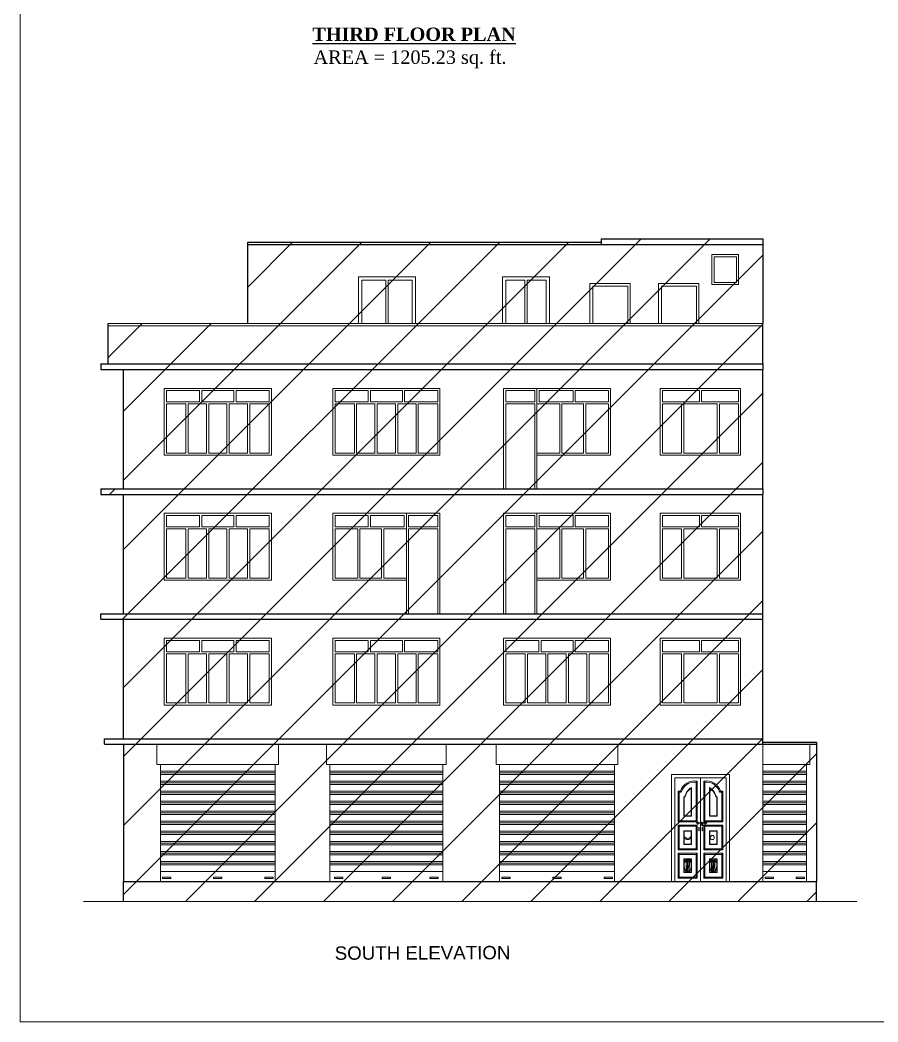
# Model space of a CAD drawing. Header units: inches. Extents: x 4069 to 291496, y -47643 to 12535.
# Drawn here: x 111241 to 112010, y -28023 to -27125 of the extents above; entities that cross this region are included whole.
import ezdxf

# ---------------------------------------------------------------- set-up
doc = ezdxf.new("R2010")
doc.units = ezdxf.units.IN
doc.header["$LTSCALE"] = 5
doc.header["$MEASUREMENT"] = 0
for name, color, linetype, lineweight in [('A-WALL', 7, 'Continuous', 9), ('DOOR', 62, 'Continuous', 0), ('ele1', 21, 'Continuous', 20), ('Railing', 43, 'Continuous', 18), ('win', 5, 'Continuous', 18)]:
    doc.layers.add(name, color=color, linetype=linetype, lineweight=lineweight)
for name, color, linetype in [('column', 4, 'Continuous'), ('TEXT', 6, 'Continuous'), ('WALL', 7, 'Continuous')]:
    doc.layers.add(name, color=color, linetype=linetype)
doc.styles.add('DIMTEXT', font='arial.ttf', dxfattribs={"height": 8})
doc.styles.add('ordinary', font='times.ttf')

msp = doc.modelspace()

# ---------------------------------------------------------------- hatches: boundary and pattern name
at = {"layer": 'WALL', "linetype": 'ByBlock', "ltscale": 5, "true_color": 0xf8991e}
h = msp.add_hatch(dxfattribs=at)
h.set_pattern_fill('ANSI31', color=30, scale=350)
h.set_pattern_definition([(45, (104858.308, -23741.887), (-30.93592, 30.93592), [])])
h.paths.add_polyline_path([(111333.65665, -27914.85312), (111333.65665, -27773.85312), (111316.62223, -27773.85312), (111316.62223, -27768.85312), (111333.65665, -27768.85312), (111333.65665, -27661.85312), (111313.21534, -27661.85312), (111313.21534, -27656.85312), (111333.65665, -27656.85312), (111333.65665, -27549.85312), (111313.21534, -27549.85312), (111313.21534, -27544.85312), (111333.65665, -27544.85312), (111333.65665, -27437.85312), (111313.21534, -27437.85312), (111313.21534, -27432.85312), (111320.02911, -27432.85312), (111320.02911, -27396.85312), (111444.94818, -27396.85312), (111444.94818, -27323.85312), (111761.98679, -27323.85312), (111761.98679, -27320.85312), (111906.65665, -27320.85312), (111906.65665, -27771.85312), (111954.65665, -27771.85312), (111954.65665, -27914.85312)])

# ---------------------------------------------------------------- linework, layer by layer
at = {"layer": 'A-WALL', "color": 1, "ltscale": 5}
for p, q in [((111363.65665, -27791.85312), (111363.65665, -27773.85312)), ((111472.65665, -27791.85312), (111472.65665, -27773.85312)), ((111515.65665, -27791.85312), (111515.65665, -27773.85312)), ((111622.65665, -27791.85312), (111622.65665, -27773.85312)), ((111667.65665, -27791.85312), (111667.65665, -27773.85312)), ((111776.65665, -27791.85312), (111776.65665, -27773.85312)), ((111906.65665, -27791.85312), (111906.65665, -27773.85312)), ((111948.65665, -27791.85312), (111948.65665, -27773.85312)), ((111363.65665, -27791.85312), (111472.65665, -27791.85312)), ((111366.65665, -27791.85312), (111366.65665, -27896.85312)), ((111469.65665, -27791.85312), (111469.65665, -27896.85312)), ((111515.65665, -27791.85312), (111622.65665, -27791.85312)), ((111518.65665, -27791.85312), (111518.65665, -27896.85312)), ((111518.65665, -27791.85312), (111518.65665, -27896.85312)), ((111619.65665, -27791.85312), (111619.65665, -27896.85312)), ((111619.65665, -27791.85312), (111619.65665, -27896.85312)), ((111667.65665, -27791.85312), (111776.65665, -27791.85312)), ((111670.65665, -27791.85312), (111670.65665, -27896.85312)), ((111670.65665, -27791.85312), (111670.65665, -27896.85312)), ((111773.65665, -27791.85312), (111773.65665, -27896.85312)), ((111773.65665, -27791.85312), (111773.65665, -27896.85312)), ((111906.65665, -27791.85312), (111948.65665, -27791.85312)), ((111906.65665, -27896.85312), (111906.65665, -27791.85312)), ((111945.65665, -27791.85312), (111945.65665, -27896.85312)), ((111366.65665, -27797.85312), (111469.65665, -27797.85312)), ((111366.65665, -27799.35312), (111469.65665, -27799.35312)), ((111366.65665, -27800.85312), (111469.65665, -27800.85312)), ((111518.65665, -27797.85312), (111619.65665, -27797.85312)), ((111518.65665, -27799.35312), (111619.65665, -27799.35312)), ((111518.65665, -27800.85312), (111619.65665, -27800.85312)), ((111670.65665, -27797.85312), (111773.65665, -27797.85312)), ((111670.65665, -27799.35312), (111773.65665, -27799.35312)), ((111670.65665, -27800.85312), (111773.65665, -27800.85312)), ((111906.65665, -27797.85312), (111945.65665, -27797.85312)), ((111906.65665, -27799.35312), (111945.65665, -27799.35312)), ((111906.65665, -27800.85312), (111945.65665, -27800.85312)), ((111366.65665, -27806.85312), (111469.65665, -27806.85312)), ((111366.65665, -27808.35312), (111469.65665, -27808.35312)), ((111366.65665, -27809.85312), (111469.65665, -27809.85312)), ((111518.65665, -27806.85312), (111619.65665, -27806.85312)), ((111518.65665, -27808.35312), (111619.65665, -27808.35312)), ((111518.65665, -27809.85312), (111619.65665, -27809.85312)), ((111670.65665, -27806.85312), (111773.65665, -27806.85312)), ((111670.65665, -27808.35312), (111773.65665, -27808.35312)), ((111670.65665, -27809.85312), (111773.65665, -27809.85312)), ((111906.65665, -27806.85312), (111945.65665, -27806.85312)), ((111906.65665, -27808.35312), (111945.65665, -27808.35312)), ((111906.65665, -27809.85312), (111945.65665, -27809.85312)), ((111366.65665, -27815.85312), (111469.65665, -27815.85312)), ((111366.65665, -27817.35312), (111469.65665, -27817.35312)), ((111366.65665, -27818.85312), (111469.65665, -27818.85312)), ((111518.65665, -27815.85312), (111619.65665, -27815.85312)), ((111518.65665, -27817.35312), (111619.65665, -27817.35312)), ((111518.65665, -27818.85312), (111619.65665, -27818.85312)), ((111670.65665, -27815.85312), (111773.65665, -27815.85312)), ((111670.65665, -27817.35312), (111773.65665, -27817.35312)), ((111670.65665, -27818.85312), (111773.65665, -27818.85312)), ((111906.65665, -27815.85312), (111945.65665, -27815.85312)), ((111906.65665, -27817.35312), (111945.65665, -27817.35312)), ((111906.65665, -27818.85312), (111945.65665, -27818.85312)), ((111366.65665, -27824.85312), (111469.65665, -27824.85312)), ((111366.65665, -27826.35312), (111469.65665, -27826.35312)), ((111366.65665, -27827.85312), (111469.65665, -27827.85312)), ((111518.65665, -27824.85312), (111619.65665, -27824.85312)), ((111518.65665, -27826.35312), (111619.65665, -27826.35312)), ((111518.65665, -27827.85312), (111619.65665, -27827.85312)), ((111670.65665, -27824.85312), (111773.65665, -27824.85312)), ((111670.65665, -27826.35312), (111773.65665, -27826.35312)), ((111670.65665, -27827.85312), (111773.65665, -27827.85312)), ((111906.65665, -27824.85312), (111945.65665, -27824.85312)), ((111906.65665, -27826.35312), (111945.65665, -27826.35312)), ((111906.65665, -27827.85312), (111945.65665, -27827.85312)), ((111366.65665, -27833.85312), (111469.65665, -27833.85312)), ((111366.65665, -27835.35312), (111469.65665, -27835.35312)), ((111366.65665, -27836.85312), (111469.65665, -27836.85312)), ((111518.65665, -27833.85312), (111619.65665, -27833.85312)), ((111518.65665, -27835.35312), (111619.65665, -27835.35312)), ((111518.65665, -27836.85312), (111619.65665, -27836.85312)), ((111670.65665, -27833.85312), (111773.65665, -27833.85312)), ((111670.65665, -27835.35312), (111773.65665, -27835.35312)), ((111670.65665, -27836.85312), (111773.65665, -27836.85312)), ((111906.65665, -27833.85312), (111945.65665, -27833.85312)), ((111906.65665, -27835.35312), (111945.65665, -27835.35312)), ((111906.65665, -27836.85312), (111945.65665, -27836.85312)), ((111366.65665, -27842.85312), (111469.65665, -27842.85312)), ((111366.65665, -27844.35312), (111469.65665, -27844.35312)), ((111366.65665, -27845.85312), (111469.65665, -27845.85312)), ((111518.65665, -27842.85312), (111619.65665, -27842.85312)), ((111518.65665, -27844.35312), (111619.65665, -27844.35312)), ((111518.65665, -27845.85312), (111619.65665, -27845.85312)), ((111670.65665, -27842.85312), (111773.65665, -27842.85312)), ((111670.65665, -27844.35312), (111773.65665, -27844.35312)), ((111670.65665, -27845.85312), (111773.65665, -27845.85312)), ((111906.65665, -27842.85312), (111945.65665, -27842.85312)), ((111906.65665, -27844.35312), (111945.65665, -27844.35312)), ((111906.65665, -27845.85312), (111945.65665, -27845.85312)), ((111366.65665, -27851.85312), (111469.65665, -27851.85312)), ((111366.65665, -27853.35312), (111469.65665, -27853.35312)), ((111366.65665, -27854.85312), (111469.65665, -27854.85312)), ((111518.65665, -27851.85312), (111619.65665, -27851.85312)), ((111518.65665, -27853.35312), (111619.65665, -27853.35312)), ((111518.65665, -27854.85312), (111619.65665, -27854.85312)), ((111670.65665, -27851.85312), (111773.65665, -27851.85312)), ((111670.65665, -27853.35312), (111773.65665, -27853.35312)), ((111670.65665, -27854.85312), (111773.65665, -27854.85312)), ((111906.65665, -27851.85312), (111945.65665, -27851.85312)), ((111906.65665, -27853.35312), (111945.65665, -27853.35312)), ((111906.65665, -27854.85312), (111945.65665, -27854.85312)), ((111366.65665, -27860.85312), (111469.65665, -27860.85312)), ((111366.65665, -27862.35312), (111469.65665, -27862.35312)), ((111366.65665, -27863.85312), (111469.65665, -27863.85312)), ((111518.65665, -27860.85312), (111619.65665, -27860.85312)), ((111518.65665, -27862.35312), (111619.65665, -27862.35312)), ((111518.65665, -27863.85312), (111619.65665, -27863.85312)), ((111670.65665, -27860.85312), (111773.65665, -27860.85312)), ((111670.65665, -27862.35312), (111773.65665, -27862.35312)), ((111670.65665, -27863.85312), (111773.65665, -27863.85312)), ((111906.65665, -27860.85312), (111945.65665, -27860.85312)), ((111906.65665, -27862.35312), (111945.65665, -27862.35312)), ((111906.65665, -27863.85312), (111945.65665, -27863.85312)), ((111366.65665, -27869.85312), (111469.65665, -27869.85312)), ((111366.65665, -27871.35312), (111469.65665, -27871.35312)), ((111366.65665, -27872.85312), (111469.65665, -27872.85312)), ((111518.65665, -27869.85312), (111619.65665, -27869.85312)), ((111518.65665, -27871.35312), (111619.65665, -27871.35312)), ((111518.65665, -27872.85312), (111619.65665, -27872.85312)), ((111670.65665, -27869.85312), (111773.65665, -27869.85312)), ((111670.65665, -27871.35312), (111773.65665, -27871.35312)), ((111670.65665, -27872.85312), (111773.65665, -27872.85312)), ((111906.65665, -27869.85312), (111945.65665, -27869.85312)), ((111906.65665, -27871.35312), (111945.65665, -27871.35312)), ((111906.65665, -27872.85312), (111945.65665, -27872.85312)), ((111366.65665, -27878.85312), (111469.65665, -27878.85312)), ((111366.65665, -27880.35312), (111469.65665, -27880.35312)), ((111366.65665, -27881.85312), (111469.65665, -27881.85312)), ((111518.65665, -27878.85312), (111619.65665, -27878.85312)), ((111518.65665, -27880.35312), (111619.65665, -27880.35312)), ((111518.65665, -27881.85312), (111619.65665, -27881.85312)), ((111670.65665, -27878.85312), (111773.65665, -27878.85312)), ((111670.65665, -27880.35312), (111773.65665, -27880.35312)), ((111670.65665, -27881.85312), (111773.65665, -27881.85312)), ((111906.65665, -27878.85312), (111945.65665, -27878.85312)), ((111906.65665, -27880.35312), (111945.65665, -27880.35312)), ((111906.65665, -27881.85312), (111945.65665, -27881.85312)), ((111366.65665, -27887.85312), (111469.65665, -27887.85312)), ((111518.65665, -27887.85312), (111619.65665, -27887.85312)), ((111670.65665, -27887.85312), (111773.65665, -27887.85312)), ((111906.65665, -27887.85312), (111945.65665, -27887.85312))]:
    msp.add_line(p, q, dxfattribs=at)
at = {"layer": 'A-WALL', "ltscale": 5}
for p, q in [((111906.65665, -27768.85312), (111906.65665, -27896.85312)), ((111297.65665, -27914.85312), (111990.65665, -27914.85312))]:
    msp.add_line(p, q, dxfattribs=at)
at = {"layer": 'A-WALL', "color": 1, "ltscale": 5}
for points in [[(111368.5759, -27892.92853), (111376.06283, -27892.92853), (111376.06283, -27894.2606), (111368.5759, -27894.2606)], [(111414.41318, -27892.92853), (111421.90011, -27892.92853), (111421.90011, -27894.2606), (111414.41318, -27894.2606)], [(111467.73739, -27892.92853), (111460.25046, -27892.92853), (111460.25046, -27894.2606), (111467.73739, -27894.2606)], [(111522.5759, -27892.92853), (111530.06283, -27892.92853), (111530.06283, -27894.2606), (111522.5759, -27894.2606)], [(111565.41318, -27892.92853), (111572.90011, -27892.92853), (111572.90011, -27894.2606), (111565.41318, -27894.2606)], [(111615.73739, -27892.92853), (111608.25046, -27892.92853), (111608.25046, -27894.2606), (111615.73739, -27894.2606)], [(111672.5759, -27892.92853), (111680.06283, -27892.92853), (111680.06283, -27894.2606), (111672.5759, -27894.2606)], [(111718.41318, -27892.92853), (111725.90011, -27892.92853), (111725.90011, -27894.2606), (111718.41318, -27894.2606)], [(111771.73739, -27892.92853), (111764.25046, -27892.92853), (111764.25046, -27894.2606), (111771.73739, -27894.2606)], [(111908.5759, -27892.92853), (111916.06283, -27892.92853), (111916.06283, -27894.2606), (111908.5759, -27894.2606)], [(111943.73739, -27892.92853), (111936.25046, -27892.92853), (111936.25046, -27894.2606), (111943.73739, -27894.2606)]]:
    msp.add_lwpolyline(points, close=True, dxfattribs=at)
at = {"layer": 'DOOR', "lineweight": 13}
for p, q in [((111751.6214, -27396.85312), (111751.6214, -27360.85312)), ((111751.6214, -27360.85312), (111751.6214, -27396.85312)), ((111751.6214, -27360.85312), (111787.6214, -27360.85312)), ((111787.6214, -27396.85312), (111787.6214, -27360.85312)), ((111813.1214, -27396.85312), (111813.1214, -27360.85312)), ((111813.1214, -27360.85312), (111813.1214, -27396.85312)), ((111813.1214, -27360.85312), (111849.1214, -27360.85312)), ((111849.1214, -27396.85312), (111849.1214, -27360.85312)), ((111754.1214, -27363.35312), (111754.1214, -27396.85312)), ((111754.1214, -27363.35312), (111785.6214, -27363.35312)), ((111785.6214, -27396.85312), (111785.6214, -27363.35312)), ((111815.6214, -27363.35312), (111815.6214, -27396.85312)), ((111815.6214, -27363.35312), (111847.1214, -27363.35312)), ((111847.1214, -27396.85312), (111847.1214, -27363.35312))]:
    msp.add_line(p, q, dxfattribs=at)
at = {"layer": 'DOOR'}
for p, q in [((111846.6304, -27807.69163), (111847.6304, -27806.85312)), ((111850.6304, -27803.85312), (111850.65665, -27896.85312)), ((111854.6304, -27807.69163), (111853.6304, -27806.85312)), ((111830.6304, -27815.85312), (111831.6304, -27816.85312)), ((111832.6304, -27815.85312), (111833.35548, -27816.85312)), ((111868.6304, -27815.85312), (111867.90531, -27816.85312)), ((111870.6304, -27815.85312), (111869.6304, -27816.85312)), ((111831.65665, -27842.35323), (111830.65665, -27843.35323)), ((111830.65665, -27846.35323), (111831.65665, -27847.35323)), ((111847.65665, -27843.35323), (111846.65665, -27842.35323)), ((111847.65665, -27846.35323), (111846.65665, -27847.35323)), ((111853.65665, -27843.35323), (111854.65665, -27842.35323)), ((111853.65665, -27846.35323), (111854.65665, -27847.35323)), ((111869.65665, -27842.35323), (111870.65665, -27843.35323)), ((111870.65665, -27846.35323), (111869.65665, -27847.35323)), ((111831.65665, -27867.60317), (111830.65665, -27868.60317)), ((111830.65665, -27871.60317), (111831.65665, -27872.60317)), ((111847.65665, -27868.60317), (111846.65665, -27867.60317)), ((111847.65665, -27871.60317), (111846.65665, -27872.60317)), ((111853.65665, -27868.60317), (111854.65665, -27867.60317)), ((111853.65665, -27871.60317), (111854.65665, -27872.60317)), ((111869.65665, -27867.60317), (111870.65665, -27868.60317)), ((111870.65665, -27871.60317), (111869.65665, -27872.60317)), ((111837.14144, -27879.06778), (111836.47735, -27878.69416)), ((111837.14144, -27879.06778), (111836.53754, -27879.0023)), ((111837.08744, -27878.79778), (111836.692, -27878.16609)), ((111837.08744, -27878.79778), (111836.87144, -27878.74378)), ((111837.68144, -27878.63578), (111836.92544, -27878.20378)), ((111837.57344, -27878.63578), (111836.97944, -27878.36578)), ((111837.24944, -27878.20378), (111837.03344, -27877.93378)), ((111837.35744, -27879.12178), (111837.08744, -27878.79778)), ((111837.30344, -27879.22978), (111837.08744, -27879.22978)), ((111837.46544, -27877.98778), (111837.14144, -27877.87978)), ((111837.24944, -27878.63578), (111837.14144, -27878.58178)), ((111837.46544, -27879.39178), (111837.14144, -27879.06778)), ((111837.24944, -27878.20378), (111837.41144, -27877.82578)), ((111837.24944, -27878.63578), (111837.24944, -27878.20378)), ((111837.35744, -27879.12178), (111837.24944, -27878.63578)), ((111837.46544, -27879.39178), (111837.35744, -27879.12178)), ((111837.46544, -27877.98778), (111837.68144, -27877.71778)), ((111838.22144, -27878.68978), (111837.46544, -27877.98778)), ((111837.68144, -27879.49978), (111837.46544, -27879.39178)), ((111837.68144, -27878.63578), (111837.57344, -27878.63578)), ((111837.64038, -27878.15833), (111837.85323, -27877.98226)), ((111837.68144, -27878.63578), (111838.22144, -27878.04178)), ((111837.95144, -27879.55378), (111837.68144, -27878.63578)), ((111837.84344, -27887.51972), (111837.68144, -27879.49978)), ((111837.73645, -27877.81509), (111837.68842, -27877.55983)), ((111837.82578, -27877.89429), (111837.73645, -27877.81509)), ((111837.87044, -27877.83264), (111837.77774, -27877.65658)), ((111837.7846, -27878.28163), (111837.79833, -27877.92073)), ((111837.79147, -27878.14955), (111837.9493, -27878.0087)), ((111837.79833, -27877.92073), (111837.94244, -27877.74466)), ((111837.85323, -27877.98226), (111837.96303, -27877.48051)), ((111837.9493, -27878.0087), (111838.03177, -27877.82386)), ((111838.22144, -27878.04178), (111837.95144, -27877.60978)), ((111837.95144, -27879.55378), (111838.16744, -27879.17578)), ((111838.16744, -27887.57372), (111837.95144, -27879.55378)), ((111838.07294, -27877.81509), (111838.12784, -27877.49818)), ((111838.32944, -27877.82578), (111838.16744, -27877.77178)), ((111838.16744, -27879.17578), (111838.22144, -27878.68978)), ((111838.22144, -27878.04178), (111840.54544, -27877.87978)), ((111838.27544, -27878.63578), (111838.32944, -27878.36578)), ((111840.38344, -27879.06778), (111838.27544, -27878.63578)), ((111838.32944, -27877.82578), (111840.43744, -27877.66378)), ((111840.59944, -27878.20378), (111838.32944, -27877.82578)), ((111838.32944, -27878.36578), (111840.70744, -27878.14978)), ((111840.49144, -27879.44578), (111840.38344, -27879.06778)), ((111840.43744, -27887.46572), (111840.49144, -27879.44578)), ((111840.56727, -27878.04391), (111840.51923, -27877.63903)), ((111840.54544, -27877.87978), (111840.70744, -27877.60978)), ((111840.75953, -27878.31684), (111840.56727, -27878.03514)), ((111840.81544, -27878.58178), (111840.65344, -27877.82578)), ((111840.65344, -27887.46572), (111840.92344, -27878.95978)), ((111840.70744, -27878.14978), (111841.03144, -27877.71778)), ((111840.75953, -27877.94705), (111840.81454, -27877.61259)), ((111840.82827, -27878.14955), (111840.75953, -27877.94705)), ((111840.76144, -27879.44578), (111840.81544, -27878.58178)), ((111840.81544, -27878.25778), (111840.86944, -27877.77178)), ((111841.03144, -27878.85178), (111840.81544, -27878.25778)), ((111840.92344, -27878.95978), (111841.24744, -27878.68978)), ((111841.08229, -27877.57738), (111841.13033, -27877.727)), ((111841.08544, -27878.82478), (111841.17837, -27878.55444)), ((111841.1166, -27877.88551), (111841.15092, -27877.63903)), ((111841.17837, -27878.55444), (111841.1166, -27877.88551)), ((111841.12347, -27877.85908), (111841.20582, -27877.74466)), ((111841.13719, -27877.78865), (111841.24024, -27877.66546)), ((111841.14405, -27877.70945), (111841.29514, -27877.55983)), ((111841.15092, -27877.63903), (111841.23338, -27877.57738)), ((111841.17837, -27878.55444), (111841.28828, -27878.2112)), ((111841.24744, -27878.68978), (111841.30144, -27878.31178)), ((111841.24744, -27878.68978), (111841.46344, -27878.36578)), ((111841.28828, -27878.2112), (111841.54917, -27877.98226)), ((111841.30144, -27878.31178), (111841.46344, -27878.09578)), ((111841.35544, -27878.52778), (111841.40944, -27878.31178)), ((111841.40944, -27878.31178), (111841.51744, -27878.20378)), ((111860.02501, -27878.2112), (111859.76413, -27877.98226)), ((111859.90385, -27878.31178), (111859.79585, -27878.20378)), ((111860.01185, -27878.31178), (111859.84985, -27878.09578)), ((111860.06585, -27878.68978), (111859.84985, -27878.36578)), ((111859.95785, -27878.52778), (111859.90385, -27878.31178)), ((111860.06585, -27878.68978), (111860.01185, -27878.31178)), ((111860.16924, -27877.70945), (111860.01815, -27877.55983)), ((111860.13493, -27878.55444), (111860.02501, -27878.2112)), ((111860.38985, -27878.95978), (111860.06585, -27878.68978)), ((111860.1761, -27877.78865), (111860.07305, -27877.66546)), ((111860.16238, -27877.63903), (111860.07991, -27877.57738)), ((111860.18983, -27877.85908), (111860.10748, -27877.74466)), ((111860.13493, -27878.55444), (111860.19669, -27877.88551)), ((111860.22785, -27878.82478), (111860.13493, -27878.55444)), ((111860.19669, -27877.88551), (111860.16238, -27877.63903)), ((111860.231, -27877.57738), (111860.18296, -27877.727)), ((111860.60585, -27878.14978), (111860.28185, -27877.71778)), ((111860.28185, -27878.85178), (111860.49785, -27878.25778)), ((111860.65985, -27887.46572), (111860.38985, -27878.95978)), ((111860.49785, -27878.25778), (111860.44385, -27877.77178)), ((111860.48503, -27878.14955), (111860.55376, -27877.94705)), ((111860.49785, -27878.58178), (111860.65985, -27877.82578)), ((111860.55185, -27879.44578), (111860.49785, -27878.58178)), ((111860.55376, -27877.94705), (111860.49875, -27877.61259)), ((111860.55376, -27878.31684), (111860.74603, -27878.03514)), ((111860.76785, -27877.87978), (111860.60585, -27877.60978)), ((111860.98385, -27878.36578), (111860.60585, -27878.14978)), ((111860.71385, -27878.20378), (111860.98385, -27877.82578)), ((111860.74603, -27878.04391), (111860.79406, -27877.63903)), ((111861.09185, -27878.04178), (111860.76785, -27877.87978)), ((111860.82185, -27879.44578), (111860.92985, -27879.06778)), ((111860.87585, -27887.46572), (111860.82185, -27879.44578)), ((111860.98385, -27877.82578), (111860.87585, -27877.66378)), ((111860.92985, -27879.06778), (111861.03785, -27878.63578)), ((111860.98385, -27877.82578), (111861.14585, -27877.77178)), ((111861.03785, -27878.63578), (111860.98385, -27878.36578)), ((111861.09185, -27878.04178), (111863.36185, -27877.60978)), ((111861.09185, -27878.68978), (111863.84785, -27877.98778)), ((111863.63185, -27878.63578), (111861.09185, -27878.04178)), ((111861.14585, -27879.17578), (111861.09185, -27878.68978)), ((111863.36185, -27879.55378), (111861.14585, -27879.17578)), ((111861.14585, -27887.57372), (111863.36185, -27879.55378)), ((111861.24035, -27877.81509), (111861.18545, -27877.49818)), ((111863.36399, -27878.0087), (111863.28153, -27877.82386)), ((111863.46006, -27877.98226), (111863.35026, -27877.48051)), ((111863.36185, -27879.55378), (111863.63185, -27878.63578)), ((111863.52183, -27878.14955), (111863.36399, -27878.0087)), ((111863.51496, -27877.92073), (111863.37085, -27877.74466)), ((111863.44285, -27877.83264), (111863.53555, -27877.65658)), ((111863.67291, -27878.15833), (111863.46006, -27877.98226)), ((111863.46985, -27887.51972), (111863.63185, -27879.49978)), ((111863.48751, -27877.89429), (111863.57684, -27877.81509)), ((111863.52869, -27878.28163), (111863.51496, -27877.92073)), ((111863.57684, -27877.81509), (111863.62488, -27877.55983)), ((111863.84785, -27877.98778), (111863.63185, -27877.71778)), ((111863.63185, -27878.63578), (111864.38785, -27878.20378)), ((111863.63185, -27878.63578), (111863.73985, -27878.63578)), ((111863.63185, -27879.49978), (111863.84785, -27879.39178)), ((111863.73985, -27878.63578), (111864.33385, -27878.36578)), ((111863.84785, -27877.98778), (111864.17185, -27877.87978)), ((111863.84785, -27879.39178), (111864.17185, -27879.06778)), ((111863.84785, -27879.39178), (111863.95585, -27879.12178)), ((111864.06385, -27878.20378), (111863.90185, -27877.82578)), ((111863.95585, -27879.12178), (111864.06385, -27878.63578)), ((111863.95585, -27879.12178), (111864.22585, -27878.79778)), ((111864.00985, -27879.22978), (111864.22585, -27879.22978)), ((111864.06385, -27878.20378), (111864.27985, -27877.93378)), ((111864.06385, -27878.63578), (111864.06385, -27878.20378)), ((111864.06385, -27878.63578), (111864.17185, -27878.58178)), ((111864.17185, -27879.06778), (111864.83594, -27878.69416)), ((111864.17185, -27879.06778), (111864.77575, -27879.0023)), ((111864.22585, -27878.79778), (111864.62129, -27878.16609)), ((111864.22585, -27878.79778), (111864.44185, -27878.74378)), ((111831.65665, -27892.85312), (111830.65665, -27893.85312)), ((111838.16744, -27887.68172), (111837.84344, -27887.51972)), ((111838.16744, -27887.68172), (111840.65344, -27887.46572)), ((111838.16744, -27887.68172), (111840.43744, -27887.46572)), ((111838.16744, -27887.68172), (111838.16744, -27887.57372)), ((111847.65665, -27893.85312), (111846.65665, -27892.85312)), ((111853.65665, -27893.85312), (111854.65665, -27892.85312)), ((111861.14585, -27887.68172), (111860.65985, -27887.46572)), ((111861.14585, -27887.68172), (111860.87585, -27887.46572)), ((111861.14585, -27887.68172), (111863.46985, -27887.51972)), ((111861.14585, -27887.68172), (111861.14585, -27887.57372)), ((111869.65665, -27892.85312), (111870.65665, -27893.85312)), ((111827.65665, -27896.85312), (111873.65665, -27896.85312))]:
    msp.add_line(p, q, dxfattribs=at)
for points in [[(111827.6304, -27803.85312), (111827.65665, -27896.85312), (111824.65665, -27896.85312), (111824.6304, -27800.85312), (111876.6304, -27800.85312), (111876.65665, -27896.85312), (111873.65665, -27896.85312), (111873.6304, -27803.85312)], [(111830.65665, -27846.35323), (111847.65665, -27846.35323), (111847.65665, -27868.60317), (111830.65665, -27868.60317)], [(111831.65665, -27847.35323), (111846.65665, -27847.35323), (111846.65665, -27867.60317), (111831.65665, -27867.60317)], [(111847.99108, -27843.65109), (111848.45151, -27843.65109), (111848.45151, -27845.32907), (111847.99108, -27845.32907)], [(111851.2546, -27843.65109), (111851.71503, -27843.65109), (111851.71503, -27845.32907), (111851.2546, -27845.32907)], [(111851.76427, -27844.07303), (111852.87555, -27844.07303), (111852.87555, -27847.01458), (111851.76427, -27847.01458)], [(111852.24335, -27845.94468), (111852.38104, -27845.94468), (111852.38104, -27846.58441), (111852.24335, -27846.58441)], [(111870.65665, -27846.35323), (111853.65665, -27846.35323), (111853.65665, -27868.60317), (111870.65665, -27868.60317)], [(111854.55876, -27843.65109), (111855.01919, -27843.65109), (111855.01919, -27845.32907), (111854.55876, -27845.32907)], [(111869.65665, -27847.35323), (111854.65665, -27847.35323), (111854.65665, -27867.60317), (111869.65665, -27867.60317)], [(111835.65665, -27851.35323), (111842.65665, -27851.35323), (111842.65665, -27863.60317), (111835.65665, -27863.60317)], [(111835.90665, -27851.60323), (111842.40665, -27851.60323), (111842.40665, -27863.35317), (111835.90665, -27863.35317)], [(111849.09103, -27848.54758), (111849.33985, -27848.54758), (111849.33985, -27851.49563), (111849.09103, -27851.49563)], [(111852.18349, -27848.54758), (111852.43231, -27848.54758), (111852.43231, -27851.49563), (111852.18349, -27851.49563)], [(111865.65665, -27851.35323), (111858.65665, -27851.35323), (111858.65665, -27863.60317), (111865.65665, -27863.60317)], [(111865.40665, -27851.60323), (111858.90665, -27851.60323), (111858.90665, -27863.35317), (111865.40665, -27863.35317)], [(111847.65665, -27893.85312), (111830.65665, -27893.85312), (111830.65665, -27871.60317), (111847.65665, -27871.60317)], [(111846.65665, -27892.85312), (111831.65665, -27892.85312), (111831.65665, -27872.60317), (111846.65665, -27872.60317)], [(111853.65665, -27893.85312), (111870.65665, -27893.85312), (111870.65665, -27871.60317), (111853.65665, -27871.60317)], [(111854.65665, -27892.85312), (111869.65665, -27892.85312), (111869.65665, -27872.60317), (111854.65665, -27872.60317)], [(111842.65665, -27888.85312), (111835.65665, -27888.85312), (111835.65665, -27876.60317), (111842.65665, -27876.60317)], [(111842.40665, -27888.60312), (111835.90665, -27888.60312), (111835.90665, -27876.85317), (111842.40665, -27876.85317)], [(111858.65665, -27888.85312), (111865.65665, -27888.85312), (111865.65665, -27876.60317), (111858.65665, -27876.60317)], [(111858.90665, -27888.60312), (111865.40665, -27888.60312), (111865.40665, -27876.85317), (111858.90665, -27876.85317)]]:
    msp.add_lwpolyline(points, close=True, dxfattribs=at)
for points in [[(111847.6304, -27806.85312), (111847.6304, -27806.85312), (111847.65665, -27843.35323), (111830.65665, -27843.35323), (111830.6304, -27815.85312), (111832.6304, -27815.85312, -0.365953801)], [(111846.6304, -27807.73613), (111846.65665, -27842.35323), (111831.65665, -27842.35323), (111831.6304, -27816.85312), (111833.48419, -27816.85312, -0.363717376)], [(111853.6304, -27806.85312), (111853.6304, -27806.85312), (111853.65665, -27843.35323), (111870.65665, -27843.35323), (111870.6304, -27815.85312), (111868.6304, -27815.85312, 0.365953801)], [(111854.6304, -27807.73613), (111854.65665, -27842.35323), (111869.65665, -27842.35323), (111869.6304, -27816.85312), (111867.7766, -27816.85312, 0.363717376)], [(111842.6304, -27812.53316), (111842.65665, -27838.35323), (111835.65665, -27838.35323), (111835.6304, -27820.85312), (111836.6304, -27820.85312, -0.206998927)], [(111842.3804, -27813.06777), (111842.40665, -27838.10323), (111835.90665, -27838.10323), (111835.8804, -27821.10312), (111836.88445, -27821.10312, -0.20068034)], [(111858.6304, -27812.53316), (111858.65665, -27838.35323), (111865.65665, -27838.35323), (111865.6304, -27820.85312), (111864.6304, -27820.85312, 0.206998927)], [(111858.8804, -27813.06777), (111858.90665, -27838.10323), (111865.40665, -27838.10323), (111865.3804, -27821.10312), (111864.37634, -27821.10312, 0.20068034)]]:
    msp.add_lwpolyline(points, format="xyb", close=True, dxfattribs=at)
for points in [[(111847.99108, -27844.63363), (111846.94674, -27844.63363), (111846.94674, -27844.24472), (111847.99108, -27844.24472)], [(111848.45151, -27844.24472), (111851.2546, -27844.24472)], [(111851.2546, -27844.63363), (111848.45151, -27844.63363)], [(111851.71503, -27844.24472), (111851.76427, -27844.24472)], [(111851.76427, -27844.63363), (111851.71503, -27844.63363)], [(111852.87555, -27844.24472), (111854.55876, -27844.24472)], [(111854.55876, -27844.63363), (111852.87555, -27844.63363)], [(111855.01919, -27844.24472), (111856.41737, -27844.24472), (111856.41737, -27844.63363), (111855.01919, -27844.63363)]]:
    msp.add_lwpolyline(points, dxfattribs=at)
msp.add_circle((111861.17309, -27857.4782), 1.86446, dxfattribs=at)
for centre, radius, start, end in [((111839.2532, -27856.5443), 2.79836, 187.44495195, 352.55504805), ((111839.2532, -27854.57649), 3.62355, 220.02542293, 319.97457707), ((111839.16761, -27866.85675), 20.6425, 264.87299099, 275.12700901), ((111862.14568, -27866.85675), 20.6425, 264.87299099, 275.12700901)]:
    msp.add_arc(centre, radius, start, end, dxfattribs=at)
msp.add_ellipse((111838.16744, -27887.62147), major_axis=(-0.61338, 0), ratio=0.098223141, dxfattribs=at)
at = {"layer": 'DOOR', "extrusion": (0, 0, -1)}
msp.add_ellipse((111861.14585, -27887.62147), major_axis=(0.61338, 0), ratio=0.098223141, dxfattribs=at)
at = {"layer": 'DOOR'}
for points in [[(111837.55441, -27887.62147), (111837.55441, -27887.91062), (111837.84507, -27888.40675), (111837.61229, -27878.21516), (111836.91463, -27878.82993), (111837.32292, -27887.41666)], [(111840.78082, -27887.62147), (111840.78082, -27887.91062), (111840.49016, -27888.40675), (111840.72293, -27878.21516), (111841.4206, -27878.82993), (111841.01231, -27887.41666)], [(111860.53248, -27887.62147), (111860.53248, -27887.91062), (111860.82314, -27888.40675), (111860.59036, -27878.21516), (111859.89269, -27878.82993), (111860.30099, -27887.41666)], [(111863.75888, -27887.62147), (111863.75888, -27887.91062), (111863.46822, -27888.40675), (111863.701, -27878.21516), (111864.39867, -27878.82993), (111863.99037, -27887.41666)]]:
    msp.add_spline(points, degree=3, dxfattribs=at)
at = {"layer": 'ele1'}
msp.add_lwpolyline([(111240.93807, -25867.41595), (114325.90253, -25867.41595), (114325.90253, -28022.74893), (111240.93807, -28022.74893)], close=True, dxfattribs=at)
msp.add_lwpolyline([(111240.93807, -25867.41595), (114325.90253, -25867.41595), (114325.90253, -28022.74893), (111240.93807, -28022.74893)], close=True, dxfattribs=at)
at = {"layer": 'Railing', "color": 30}
for p, q in [((111320.02911, -27396.85312), (111906.65665, -27396.85312)), ((111320.02911, -27398.85312), (111906.65665, -27398.85312))]:
    msp.add_line(p, q, dxfattribs=at)
at = {"layer": 'WALL', "color": 2, "linetype": 'ByBlock', "ltscale": 5}
for p, q in [((111444.94818, -27396.85312), (111444.94818, -27323.85312)), ((111444.94818, -27323.85312), (111761.98679, -27323.85312)), ((111444.94818, -27325.85312), (111761.98679, -27325.85312)), ((111761.98679, -27320.85312), (111906.65665, -27320.85312)), ((111761.98679, -27325.85312), (111761.98679, -27320.85312)), ((111761.98679, -27325.85312), (111906.65665, -27325.85312)), ((111906.65665, -27320.85312), (111906.65665, -27396.85312)), ((111320.02911, -27432.85312), (111320.02911, -27396.85312)), ((111906.65665, -27432.85312), (111906.65665, -27396.85312)), ((111313.21534, -27432.85312), (111906.65665, -27432.85312)), ((111313.21534, -27432.85312), (111313.21534, -27437.85312)), ((111906.65665, -27432.85312), (111906.65665, -27437.85312)), ((111313.21534, -27437.85312), (111906.65665, -27437.85312)), ((111333.65665, -27544.85312), (111333.65665, -27437.85312)), ((111906.65665, -27544.85312), (111906.65665, -27437.85312)), ((111313.21534, -27544.85312), (111906.65665, -27544.85312)), ((111313.21534, -27544.85312), (111313.21534, -27549.85312)), ((111313.21534, -27549.85312), (111906.65665, -27549.85312)), ((111333.65665, -27656.85312), (111333.65665, -27549.85312)), ((111906.65665, -27544.85312), (111906.65665, -27549.85312)), ((111906.65665, -27656.85312), (111906.65665, -27549.85312)), ((111313.21534, -27656.85312), (111906.65665, -27656.85312)), ((111313.21534, -27661.85312), (111313.21534, -27656.85312)), ((111906.65665, -27768.85312), (111906.65665, -27656.85312)), ((111313.21534, -27661.85312), (111906.65665, -27661.85312)), ((111333.65665, -27768.85312), (111333.65665, -27661.85312)), ((111316.62223, -27768.85312), (111906.65665, -27768.85312)), ((111316.62223, -27773.85312), (111316.62223, -27768.85312)), ((111316.62223, -27773.85312), (111906.65665, -27773.85312)), ((111333.65665, -27773.85312), (111333.65665, -27896.85312)), ((111906.65665, -27773.85312), (111906.65665, -27768.85312)), ((111906.65665, -27771.85312), (111954.65665, -27771.85312)), ((111906.65665, -27773.85312), (111954.65665, -27773.85312)), ((111954.65665, -27771.85312), (111954.65665, -27896.85312)), ((111333.65665, -27896.85312), (111954.65665, -27896.85312)), ((111333.65665, -27914.85312), (111333.65665, -27896.85312)), ((111954.65665, -27914.85312), (111954.65665, -27896.85312))]:
    msp.add_line(p, q, dxfattribs=at)
at = {"layer": 'win'}
for p, q in [((111884.78618, -27334.85312), (111860.78618, -27334.85312)), ((111860.78618, -27361.85312), (111860.78618, -27334.85312)), ((111884.78618, -27334.85312), (111884.78618, -27361.85312)), ((111882.78618, -27336.85312), (111862.78618, -27336.85312)), ((111862.78618, -27359.85312), (111862.78618, -27336.85312)), ((111882.78618, -27336.85312), (111882.78618, -27359.85312)), ((111595.33223, -27354.85312), (111544.33223, -27354.85312)), ((111544.33223, -27396.85312), (111544.33223, -27354.85312)), ((111547.33223, -27396.85312), (111547.33223, -27357.85312)), ((111547.33223, -27357.85312), (111568.83223, -27357.85312)), ((111568.83223, -27357.85312), (111568.83223, -27396.85312)), ((111570.83223, -27357.85312), (111592.33223, -27357.85312)), ((111570.83223, -27357.85312), (111570.83223, -27396.85312)), ((111592.33223, -27357.85312), (111592.33223, -27396.85312)), ((111595.33223, -27354.85312), (111595.33223, -27396.85312)), ((111715.31465, -27354.85312), (111673.31465, -27354.85312)), ((111673.31465, -27396.85312), (111673.31465, -27354.85312)), ((111676.31465, -27396.85312), (111676.31465, -27357.85312)), ((111676.31465, -27357.85312), (111693.31465, -27357.85312)), ((111693.31465, -27357.85312), (111693.31465, -27396.85312)), ((111695.31465, -27357.85312), (111712.31465, -27357.85312)), ((111695.31465, -27357.85312), (111695.31465, -27396.85312)), ((111712.31465, -27357.85312), (111712.31465, -27396.85312)), ((111715.31465, -27354.85312), (111715.31465, -27396.85312)), ((111884.78618, -27361.85312), (111860.78618, -27361.85312)), ((111882.78618, -27359.85312), (111862.78618, -27359.85312)), ((111370.15665, -27454.85312), (111466.15665, -27454.85312)), ((111370.15665, -27514.85312), (111370.15665, -27454.85312)), ((111372.15665, -27456.85312), (111401.82331, -27456.85312)), ((111372.15665, -27466.85312), (111372.15665, -27456.85312)), ((111401.82331, -27456.85312), (111401.82331, -27466.85312)), ((111403.82331, -27456.85312), (111432.48998, -27456.85312)), ((111403.82331, -27456.85312), (111403.82331, -27466.85312)), ((111432.48998, -27456.85312), (111432.48998, -27466.85312)), ((111434.48998, -27456.85312), (111464.15665, -27456.85312)), ((111434.48998, -27456.85312), (111434.48998, -27466.85312)), ((111464.15665, -27466.85312), (111464.15665, -27456.85312)), ((111466.15665, -27514.85312), (111466.15665, -27454.85312)), ((111521.15665, -27454.85312), (111617.15665, -27454.85312)), ((111521.15665, -27514.85312), (111521.15665, -27454.85312)), ((111523.15665, -27456.85312), (111552.82331, -27456.85312)), ((111523.15665, -27466.85312), (111523.15665, -27456.85312)), ((111552.82331, -27456.85312), (111552.82331, -27466.85312)), ((111554.82331, -27456.85312), (111583.48998, -27456.85312)), ((111554.82331, -27456.85312), (111554.82331, -27466.85312)), ((111583.48998, -27456.85312), (111583.48998, -27466.85312)), ((111585.48998, -27456.85312), (111615.15665, -27456.85312)), ((111585.48998, -27456.85312), (111585.48998, -27466.85312)), ((111615.15665, -27466.85312), (111615.15665, -27456.85312)), ((111617.15665, -27514.85312), (111617.15665, -27454.85312)), ((111674.15665, -27454.85312), (111770.15665, -27454.85312)), ((111674.15665, -27544.85312), (111674.15665, -27454.85312)), ((111676.15665, -27456.85312), (111702.15665, -27456.85312)), ((111676.15665, -27466.85312), (111676.15665, -27456.85312)), ((111702.15665, -27456.85312), (111702.15665, -27466.85312)), ((111704.15665, -27454.85312), (111704.15665, -27544.85312)), ((111704.15665, -27456.85312), (111704.15665, -27466.85312)), ((111706.15665, -27456.85312), (111736.48998, -27456.85312)), ((111706.15665, -27456.85312), (111706.15665, -27466.85312)), ((111736.48998, -27456.85312), (111736.48998, -27466.85312)), ((111738.48998, -27456.85312), (111768.15665, -27456.85312)), ((111738.48998, -27456.85312), (111738.48998, -27466.85312)), ((111768.15665, -27466.85312), (111768.15665, -27456.85312)), ((111770.15665, -27514.85312), (111770.15665, -27454.85312)), ((111814.63375, -27454.85312), (111886.63375, -27454.85312)), ((111814.63375, -27514.85312), (111814.63375, -27454.85312)), ((111816.63375, -27456.85312), (111849.63375, -27456.85312)), ((111816.63375, -27466.85312), (111816.63375, -27456.85312)), ((111849.63375, -27466.85312), (111849.63375, -27456.85312)), ((111851.63375, -27456.85312), (111884.63375, -27456.85312)), ((111851.63375, -27466.85312), (111851.63375, -27456.85312)), ((111884.63375, -27466.85312), (111884.63375, -27456.85312)), ((111886.63375, -27514.85312), (111886.63375, -27454.85312)), ((111372.15665, -27466.85312), (111401.82331, -27466.85312)), ((111372.15665, -27468.85312), (111389.55665, -27468.85312)), ((111372.15665, -27512.85312), (111372.15665, -27468.85312)), ((111389.55665, -27468.85312), (111389.55665, -27512.85312)), ((111391.55665, -27468.85312), (111407.95665, -27468.85312)), ((111391.55665, -27468.85312), (111391.55665, -27512.85312)), ((111403.82331, -27466.85312), (111432.48998, -27466.85312)), ((111407.95665, -27468.85312), (111407.95665, -27512.85312)), ((111409.95665, -27468.85312), (111426.35665, -27468.85312)), ((111409.95665, -27468.85312), (111409.95665, -27512.85312)), ((111426.35665, -27468.85312), (111426.35665, -27512.85312)), ((111428.35665, -27468.85312), (111444.75665, -27468.85312)), ((111428.35665, -27468.85312), (111428.35665, -27512.85312)), ((111434.48998, -27466.85312), (111464.15665, -27466.85312)), ((111444.75665, -27468.85312), (111444.75665, -27512.85312)), ((111446.75665, -27468.85312), (111464.15665, -27468.85312)), ((111446.75665, -27468.85312), (111446.75665, -27512.85312)), ((111464.15665, -27512.85312), (111464.15665, -27468.85312)), ((111523.15665, -27466.85312), (111552.82331, -27466.85312)), ((111523.15665, -27468.85312), (111540.55665, -27468.85312)), ((111523.15665, -27512.85312), (111523.15665, -27468.85312)), ((111540.55665, -27468.85312), (111540.55665, -27512.85312)), ((111542.55665, -27468.85312), (111558.95665, -27468.85312)), ((111542.55665, -27468.85312), (111542.55665, -27512.85312)), ((111554.82331, -27466.85312), (111583.48998, -27466.85312)), ((111558.95665, -27468.85312), (111558.95665, -27512.85312)), ((111560.95665, -27468.85312), (111577.35665, -27468.85312)), ((111560.95665, -27468.85312), (111560.95665, -27512.85312)), ((111577.35665, -27468.85312), (111577.35665, -27512.85312)), ((111579.35665, -27468.85312), (111595.75665, -27468.85312)), ((111579.35665, -27468.85312), (111579.35665, -27512.85312)), ((111585.48998, -27466.85312), (111615.15665, -27466.85312)), ((111595.75665, -27468.85312), (111595.75665, -27512.85312)), ((111597.75665, -27468.85312), (111615.15665, -27468.85312)), ((111597.75665, -27468.85312), (111597.75665, -27512.85312)), ((111615.15665, -27512.85312), (111615.15665, -27468.85312)), ((111702.15665, -27466.85312), (111676.15665, -27466.85312)), ((111676.15665, -27544.85312), (111676.15665, -27468.85312)), ((111702.15665, -27468.85312), (111676.15665, -27468.85312)), ((111702.15665, -27468.85312), (111702.15665, -27544.85312)), ((111704.15665, -27468.85312), (111724.48998, -27468.85312)), ((111706.15665, -27466.85312), (111736.48998, -27466.85312)), ((111724.48998, -27468.85312), (111724.48998, -27512.85312)), ((111726.48998, -27468.85312), (111745.82331, -27468.85312)), ((111726.48998, -27468.85312), (111726.48998, -27512.85312)), ((111738.48998, -27466.85312), (111768.15665, -27466.85312)), ((111745.82331, -27468.85312), (111745.82331, -27512.85312)), ((111747.82331, -27468.85312), (111768.15665, -27468.85312)), ((111747.82331, -27468.85312), (111747.82331, -27512.85312)), ((111768.15665, -27512.85312), (111768.15665, -27468.85312)), ((111816.63375, -27466.85312), (111849.63375, -27466.85312)), ((111816.63375, -27468.85312), (111833.63375, -27468.85312)), ((111816.63375, -27512.85312), (111816.63375, -27468.85312)), ((111833.63375, -27468.85312), (111833.63375, -27512.85312)), ((111835.63375, -27468.85312), (111865.63375, -27468.85312)), ((111835.63375, -27468.85312), (111835.63375, -27512.85312)), ((111851.63375, -27466.85312), (111884.63375, -27466.85312)), ((111865.63375, -27468.85312), (111865.63375, -27512.85312)), ((111867.63375, -27468.85312), (111884.63375, -27468.85312)), ((111867.63375, -27468.85312), (111867.63375, -27512.85312)), ((111884.63375, -27512.85312), (111884.63375, -27468.85312)), ((111370.15665, -27514.85312), (111466.15665, -27514.85312)), ((111372.15665, -27512.85312), (111389.55665, -27512.85312)), ((111391.55665, -27512.85312), (111407.95665, -27512.85312)), ((111409.95665, -27512.85312), (111426.35665, -27512.85312)), ((111428.35665, -27512.85312), (111444.75665, -27512.85312)), ((111446.75665, -27512.85312), (111464.15665, -27512.85312)), ((111521.15665, -27514.85312), (111617.15665, -27514.85312)), ((111523.15665, -27512.85312), (111540.55665, -27512.85312)), ((111542.55665, -27512.85312), (111558.95665, -27512.85312)), ((111560.95665, -27512.85312), (111577.35665, -27512.85312)), ((111579.35665, -27512.85312), (111595.75665, -27512.85312)), ((111597.75665, -27512.85312), (111615.15665, -27512.85312)), ((111704.15665, -27512.85312), (111724.48998, -27512.85312)), ((111704.15665, -27514.85312), (111770.15665, -27514.85312)), ((111726.48998, -27512.85312), (111745.82331, -27512.85312)), ((111747.82331, -27512.85312), (111768.15665, -27512.85312)), ((111814.63375, -27514.85312), (111886.63375, -27514.85312)), ((111816.63375, -27512.85312), (111833.63375, -27512.85312)), ((111835.63375, -27512.85312), (111865.63375, -27512.85312)), ((111867.63375, -27512.85312), (111884.63375, -27512.85312)), ((111370.15665, -27566.85312), (111466.15665, -27566.85312)), ((111370.15665, -27626.85312), (111370.15665, -27566.85312)), ((111372.15665, -27568.85312), (111401.82331, -27568.85312)), ((111372.15665, -27578.85312), (111372.15665, -27568.85312)), ((111401.82331, -27568.85312), (111401.82331, -27578.85312)), ((111403.82331, -27568.85312), (111432.48998, -27568.85312)), ((111403.82331, -27568.85312), (111403.82331, -27578.85312)), ((111432.48998, -27568.85312), (111432.48998, -27578.85312)), ((111434.48998, -27568.85312), (111464.15665, -27568.85312)), ((111434.48998, -27568.85312), (111434.48998, -27578.85312)), ((111464.15665, -27578.85312), (111464.15665, -27568.85312)), ((111466.15665, -27626.85312), (111466.15665, -27566.85312)), ((111617.15665, -27566.85312), (111521.15665, -27566.85312)), ((111521.15665, -27626.85312), (111521.15665, -27566.85312)), ((111552.82331, -27568.85312), (111523.15665, -27568.85312)), ((111523.15665, -27578.85312), (111523.15665, -27568.85312)), ((111552.82331, -27568.85312), (111552.82331, -27578.85312)), ((111585.15665, -27568.85312), (111554.82331, -27568.85312)), ((111554.82331, -27568.85312), (111554.82331, -27578.85312)), ((111585.15665, -27568.85312), (111585.15665, -27578.85312)), ((111587.15665, -27566.85312), (111587.15665, -27656.85312)), ((111587.15665, -27568.85312), (111587.15665, -27578.85312)), ((111615.15665, -27568.85312), (111589.15665, -27568.85312)), ((111589.15665, -27568.85312), (111589.15665, -27578.85312)), ((111615.15665, -27578.85312), (111615.15665, -27568.85312)), ((111617.15665, -27656.85312), (111617.15665, -27566.85312)), ((111674.15665, -27566.85312), (111770.15665, -27566.85312)), ((111674.15665, -27656.85312), (111674.15665, -27566.85312)), ((111676.15665, -27568.85312), (111702.15665, -27568.85312)), ((111676.15665, -27578.85312), (111676.15665, -27568.85312)), ((111702.15665, -27568.85312), (111702.15665, -27578.85312)), ((111704.15665, -27566.85312), (111704.15665, -27656.85312)), ((111704.15665, -27568.85312), (111704.15665, -27578.85312)), ((111706.15665, -27568.85312), (111736.48998, -27568.85312)), ((111706.15665, -27568.85312), (111706.15665, -27578.85312)), ((111736.48998, -27568.85312), (111736.48998, -27578.85312)), ((111738.48998, -27568.85312), (111768.15665, -27568.85312)), ((111738.48998, -27568.85312), (111738.48998, -27578.85312)), ((111768.15665, -27578.85312), (111768.15665, -27568.85312)), ((111770.15665, -27626.85312), (111770.15665, -27566.85312)), ((111814.63375, -27566.85312), (111886.63375, -27566.85312)), ((111814.63375, -27626.85312), (111814.63375, -27566.85312)), ((111816.63375, -27568.85312), (111849.63375, -27568.85312)), ((111816.63375, -27578.85312), (111816.63375, -27568.85312)), ((111849.63375, -27578.85312), (111849.63375, -27568.85312)), ((111851.63375, -27568.85312), (111884.63375, -27568.85312)), ((111851.63375, -27578.85312), (111851.63375, -27568.85312)), ((111884.63375, -27578.85312), (111884.63375, -27568.85312)), ((111886.63375, -27626.85312), (111886.63375, -27566.85312)), ((111372.15665, -27578.85312), (111401.82331, -27578.85312)), ((111372.15665, -27580.85312), (111389.55665, -27580.85312)), ((111372.15665, -27624.85312), (111372.15665, -27580.85312)), ((111389.55665, -27580.85312), (111389.55665, -27624.85312)), ((111391.55665, -27580.85312), (111407.95665, -27580.85312)), ((111391.55665, -27580.85312), (111391.55665, -27624.85312)), ((111403.82331, -27578.85312), (111432.48998, -27578.85312)), ((111407.95665, -27580.85312), (111407.95665, -27624.85312)), ((111409.95665, -27580.85312), (111426.35665, -27580.85312)), ((111409.95665, -27580.85312), (111409.95665, -27624.85312)), ((111426.35665, -27580.85312), (111426.35665, -27624.85312)), ((111428.35665, -27580.85312), (111444.75665, -27580.85312)), ((111428.35665, -27580.85312), (111428.35665, -27624.85312)), ((111434.48998, -27578.85312), (111464.15665, -27578.85312)), ((111444.75665, -27580.85312), (111444.75665, -27624.85312)), ((111446.75665, -27580.85312), (111464.15665, -27580.85312)), ((111446.75665, -27580.85312), (111446.75665, -27624.85312)), ((111464.15665, -27624.85312), (111464.15665, -27580.85312)), ((111552.82331, -27578.85312), (111523.15665, -27578.85312)), ((111543.48998, -27580.85312), (111523.15665, -27580.85312)), ((111523.15665, -27624.85312), (111523.15665, -27580.85312)), ((111543.48998, -27580.85312), (111543.48998, -27624.85312)), ((111564.82331, -27580.85312), (111545.48998, -27580.85312)), ((111545.48998, -27580.85312), (111545.48998, -27624.85312)), ((111585.15665, -27578.85312), (111554.82331, -27578.85312)), ((111564.82331, -27580.85312), (111564.82331, -27624.85312)), ((111587.15665, -27580.85312), (111566.82331, -27580.85312)), ((111566.82331, -27580.85312), (111566.82331, -27624.85312)), ((111589.15665, -27578.85312), (111615.15665, -27578.85312)), ((111589.15665, -27580.85312), (111589.15665, -27656.85312)), ((111589.15665, -27580.85312), (111615.15665, -27580.85312)), ((111615.15665, -27656.85312), (111615.15665, -27580.85312)), ((111702.15665, -27578.85312), (111676.15665, -27578.85312)), ((111676.15665, -27656.85312), (111676.15665, -27580.85312)), ((111702.15665, -27580.85312), (111676.15665, -27580.85312)), ((111702.15665, -27580.85312), (111702.15665, -27656.85312)), ((111704.15665, -27580.85312), (111724.48998, -27580.85312)), ((111706.15665, -27578.85312), (111736.48998, -27578.85312)), ((111724.48998, -27580.85312), (111724.48998, -27624.85312)), ((111726.48998, -27580.85312), (111745.82331, -27580.85312)), ((111726.48998, -27580.85312), (111726.48998, -27624.85312)), ((111738.48998, -27578.85312), (111768.15665, -27578.85312)), ((111745.82331, -27580.85312), (111745.82331, -27624.85312)), ((111747.82331, -27580.85312), (111768.15665, -27580.85312)), ((111747.82331, -27580.85312), (111747.82331, -27624.85312)), ((111768.15665, -27624.85312), (111768.15665, -27580.85312)), ((111816.63375, -27578.85312), (111849.63375, -27578.85312)), ((111816.63375, -27580.85312), (111833.63375, -27580.85312)), ((111816.63375, -27624.85312), (111816.63375, -27580.85312)), ((111833.63375, -27580.85312), (111833.63375, -27624.85312)), ((111835.63375, -27580.85312), (111865.63375, -27580.85312)), ((111835.63375, -27580.85312), (111835.63375, -27624.85312)), ((111851.63375, -27578.85312), (111884.63375, -27578.85312)), ((111865.63375, -27580.85312), (111865.63375, -27624.85312)), ((111867.63375, -27580.85312), (111884.63375, -27580.85312)), ((111867.63375, -27580.85312), (111867.63375, -27624.85312)), ((111884.63375, -27624.85312), (111884.63375, -27580.85312)), ((111370.15665, -27626.85312), (111466.15665, -27626.85312)), ((111372.15665, -27624.85312), (111389.55665, -27624.85312)), ((111391.55665, -27624.85312), (111407.95665, -27624.85312)), ((111409.95665, -27624.85312), (111426.35665, -27624.85312)), ((111428.35665, -27624.85312), (111444.75665, -27624.85312)), ((111446.75665, -27624.85312), (111464.15665, -27624.85312)), ((111587.15665, -27626.85312), (111521.15665, -27626.85312)), ((111543.48998, -27624.85312), (111523.15665, -27624.85312)), ((111564.82331, -27624.85312), (111545.48998, -27624.85312)), ((111587.15665, -27624.85312), (111566.82331, -27624.85312)), ((111704.15665, -27624.85312), (111724.48998, -27624.85312)), ((111704.15665, -27626.85312), (111770.15665, -27626.85312)), ((111726.48998, -27624.85312), (111745.82331, -27624.85312)), ((111747.82331, -27624.85312), (111768.15665, -27624.85312)), ((111814.63375, -27626.85312), (111886.63375, -27626.85312)), ((111816.63375, -27624.85312), (111833.63375, -27624.85312)), ((111835.63375, -27624.85312), (111865.63375, -27624.85312)), ((111867.63375, -27624.85312), (111884.63375, -27624.85312)), ((111370.15665, -27678.85312), (111466.15665, -27678.85312)), ((111370.15665, -27738.85312), (111370.15665, -27678.85312)), ((111372.15665, -27680.85312), (111401.82331, -27680.85312)), ((111372.15665, -27690.85312), (111372.15665, -27680.85312)), ((111401.82331, -27680.85312), (111401.82331, -27690.85312)), ((111403.82331, -27680.85312), (111432.48998, -27680.85312)), ((111403.82331, -27680.85312), (111403.82331, -27690.85312)), ((111432.48998, -27680.85312), (111432.48998, -27690.85312)), ((111434.48998, -27680.85312), (111464.15665, -27680.85312)), ((111434.48998, -27680.85312), (111434.48998, -27690.85312)), ((111464.15665, -27690.85312), (111464.15665, -27680.85312)), ((111466.15665, -27738.85312), (111466.15665, -27678.85312)), ((111521.15665, -27678.85312), (111617.15665, -27678.85312)), ((111521.15665, -27738.85312), (111521.15665, -27678.85312)), ((111523.15665, -27680.85312), (111552.82331, -27680.85312)), ((111523.15665, -27690.85312), (111523.15665, -27680.85312)), ((111552.82331, -27680.85312), (111552.82331, -27690.85312)), ((111554.82331, -27680.85312), (111583.48998, -27680.85312)), ((111554.82331, -27680.85312), (111554.82331, -27690.85312)), ((111583.48998, -27680.85312), (111583.48998, -27690.85312)), ((111585.48998, -27680.85312), (111615.15665, -27680.85312)), ((111585.48998, -27680.85312), (111585.48998, -27690.85312)), ((111615.15665, -27690.85312), (111615.15665, -27680.85312)), ((111617.15665, -27738.85312), (111617.15665, -27678.85312)), ((111674.15665, -27678.85312), (111770.15665, -27678.85312)), ((111674.15665, -27738.85312), (111674.15665, -27678.85312)), ((111676.15665, -27680.85312), (111705.82331, -27680.85312)), ((111676.15665, -27690.85312), (111676.15665, -27680.85312)), ((111705.82331, -27680.85312), (111705.82331, -27690.85312)), ((111707.82331, -27680.85312), (111736.48998, -27680.85312)), ((111707.82331, -27680.85312), (111707.82331, -27690.85312)), ((111736.48998, -27680.85312), (111736.48998, -27690.85312)), ((111738.48998, -27680.85312), (111768.15665, -27680.85312)), ((111738.48998, -27680.85312), (111738.48998, -27690.85312)), ((111768.15665, -27690.85312), (111768.15665, -27680.85312)), ((111770.15665, -27738.85312), (111770.15665, -27678.85312)), ((111814.63375, -27678.85312), (111886.63375, -27678.85312)), ((111814.63375, -27738.85312), (111814.63375, -27678.85312)), ((111816.63375, -27680.85312), (111849.63375, -27680.85312)), ((111816.63375, -27690.85312), (111816.63375, -27680.85312)), ((111849.63375, -27690.85312), (111849.63375, -27680.85312)), ((111851.63375, -27680.85312), (111884.63375, -27680.85312)), ((111851.63375, -27690.85312), (111851.63375, -27680.85312)), ((111884.63375, -27690.85312), (111884.63375, -27680.85312)), ((111886.63375, -27738.85312), (111886.63375, -27678.85312)), ((111372.15665, -27690.85312), (111401.82331, -27690.85312)), ((111372.15665, -27692.85312), (111389.55665, -27692.85312)), ((111372.15665, -27736.85312), (111372.15665, -27692.85312)), ((111389.55665, -27692.85312), (111389.55665, -27736.85312)), ((111391.55665, -27692.85312), (111407.95665, -27692.85312)), ((111391.55665, -27692.85312), (111391.55665, -27736.85312)), ((111403.82331, -27690.85312), (111432.48998, -27690.85312)), ((111407.95665, -27692.85312), (111407.95665, -27736.85312)), ((111409.95665, -27692.85312), (111426.35665, -27692.85312)), ((111409.95665, -27692.85312), (111409.95665, -27736.85312)), ((111426.35665, -27692.85312), (111426.35665, -27736.85312)), ((111428.35665, -27692.85312), (111444.75665, -27692.85312)), ((111428.35665, -27692.85312), (111428.35665, -27736.85312)), ((111434.48998, -27690.85312), (111464.15665, -27690.85312)), ((111444.75665, -27692.85312), (111444.75665, -27736.85312)), ((111446.75665, -27692.85312), (111464.15665, -27692.85312)), ((111446.75665, -27692.85312), (111446.75665, -27736.85312)), ((111464.15665, -27736.85312), (111464.15665, -27692.85312)), ((111523.15665, -27690.85312), (111552.82331, -27690.85312)), ((111523.15665, -27692.85312), (111540.55665, -27692.85312)), ((111523.15665, -27736.85312), (111523.15665, -27692.85312)), ((111540.55665, -27692.85312), (111540.55665, -27736.85312)), ((111542.55665, -27692.85312), (111558.95665, -27692.85312)), ((111542.55665, -27692.85312), (111542.55665, -27736.85312)), ((111554.82331, -27690.85312), (111583.48998, -27690.85312)), ((111558.95665, -27692.85312), (111558.95665, -27736.85312)), ((111560.95665, -27692.85312), (111577.35665, -27692.85312)), ((111560.95665, -27692.85312), (111560.95665, -27736.85312)), ((111577.35665, -27692.85312), (111577.35665, -27736.85312)), ((111579.35665, -27692.85312), (111595.75665, -27692.85312)), ((111579.35665, -27692.85312), (111579.35665, -27736.85312)), ((111585.48998, -27690.85312), (111615.15665, -27690.85312)), ((111595.75665, -27692.85312), (111595.75665, -27736.85312)), ((111597.75665, -27692.85312), (111615.15665, -27692.85312)), ((111597.75665, -27692.85312), (111597.75665, -27736.85312)), ((111615.15665, -27736.85312), (111615.15665, -27692.85312)), ((111676.15665, -27690.85312), (111705.82331, -27690.85312)), ((111676.15665, -27692.85312), (111693.55665, -27692.85312)), ((111676.15665, -27736.85312), (111676.15665, -27692.85312)), ((111693.55665, -27692.85312), (111693.55665, -27736.85312)), ((111695.55665, -27692.85312), (111711.95665, -27692.85312)), ((111695.55665, -27692.85312), (111695.55665, -27736.85312)), ((111707.82331, -27690.85312), (111736.48998, -27690.85312)), ((111711.95665, -27692.85312), (111711.95665, -27736.85312)), ((111713.95665, -27692.85312), (111730.35665, -27692.85312)), ((111713.95665, -27692.85312), (111713.95665, -27736.85312)), ((111730.35665, -27692.85312), (111730.35665, -27736.85312)), ((111732.35665, -27692.85312), (111748.75665, -27692.85312)), ((111732.35665, -27692.85312), (111732.35665, -27736.85312)), ((111738.48998, -27690.85312), (111768.15665, -27690.85312)), ((111748.75665, -27692.85312), (111748.75665, -27736.85312)), ((111750.75665, -27692.85312), (111768.15665, -27692.85312)), ((111750.75665, -27692.85312), (111750.75665, -27736.85312)), ((111768.15665, -27736.85312), (111768.15665, -27692.85312)), ((111816.63375, -27690.85312), (111849.63375, -27690.85312)), ((111816.63375, -27692.85312), (111833.63375, -27692.85312)), ((111816.63375, -27736.85312), (111816.63375, -27692.85312)), ((111833.63375, -27692.85312), (111833.63375, -27736.85312)), ((111835.63375, -27692.85312), (111865.63375, -27692.85312)), ((111835.63375, -27692.85312), (111835.63375, -27736.85312)), ((111851.63375, -27690.85312), (111884.63375, -27690.85312)), ((111865.63375, -27692.85312), (111865.63375, -27736.85312)), ((111867.63375, -27692.85312), (111884.63375, -27692.85312)), ((111867.63375, -27692.85312), (111867.63375, -27736.85312)), ((111884.63375, -27736.85312), (111884.63375, -27692.85312)), ((111370.15665, -27738.85312), (111466.15665, -27738.85312)), ((111372.15665, -27736.85312), (111389.55665, -27736.85312)), ((111391.55665, -27736.85312), (111407.95665, -27736.85312)), ((111409.95665, -27736.85312), (111426.35665, -27736.85312)), ((111428.35665, -27736.85312), (111444.75665, -27736.85312)), ((111446.75665, -27736.85312), (111464.15665, -27736.85312)), ((111521.15665, -27738.85312), (111617.15665, -27738.85312)), ((111523.15665, -27736.85312), (111540.55665, -27736.85312)), ((111542.55665, -27736.85312), (111558.95665, -27736.85312)), ((111560.95665, -27736.85312), (111577.35665, -27736.85312)), ((111579.35665, -27736.85312), (111595.75665, -27736.85312)), ((111597.75665, -27736.85312), (111615.15665, -27736.85312)), ((111674.15665, -27738.85312), (111770.15665, -27738.85312)), ((111676.15665, -27736.85312), (111693.55665, -27736.85312)), ((111695.55665, -27736.85312), (111711.95665, -27736.85312)), ((111713.95665, -27736.85312), (111730.35665, -27736.85312)), ((111732.35665, -27736.85312), (111748.75665, -27736.85312)), ((111750.75665, -27736.85312), (111768.15665, -27736.85312)), ((111814.63375, -27738.85312), (111886.63375, -27738.85312)), ((111816.63375, -27736.85312), (111833.63375, -27736.85312)), ((111835.63375, -27736.85312), (111865.63375, -27736.85312)), ((111867.63375, -27736.85312), (111884.63375, -27736.85312))]:
    msp.add_line(p, q, dxfattribs=at)

# ---------------------------------------------------------------- texts
at = {"layer": 'column', "color": 0, "insert": (111601.57324, -27954.77905), "char_height": 12, "width": 216.2724828, "attachment_point": 2, "rotation": 0.20565602, "style": 'DIMTEXT'}
msp.add_mtext('SOUTH ELEVATION', dxfattribs=at)
at = {"layer": 'TEXT', "char_height": 12, "width": 219.8150831, "attachment_point": 8, "rotation": 359.99961192, "style": 'ordinary'}
for s, insert in [('{\\fTimes New Roman|b1|i0|c0|p18;\\LTHIRD FLOOR PLAN}', (111593.98496, -27143.63864)), ('AREA = 1205.23 sq. ft.', (111590.40019, -27167.87939))]:
    msp.add_mtext(s, dxfattribs=dict(at, insert=insert))

doc.saveas('drawing.dxf')
